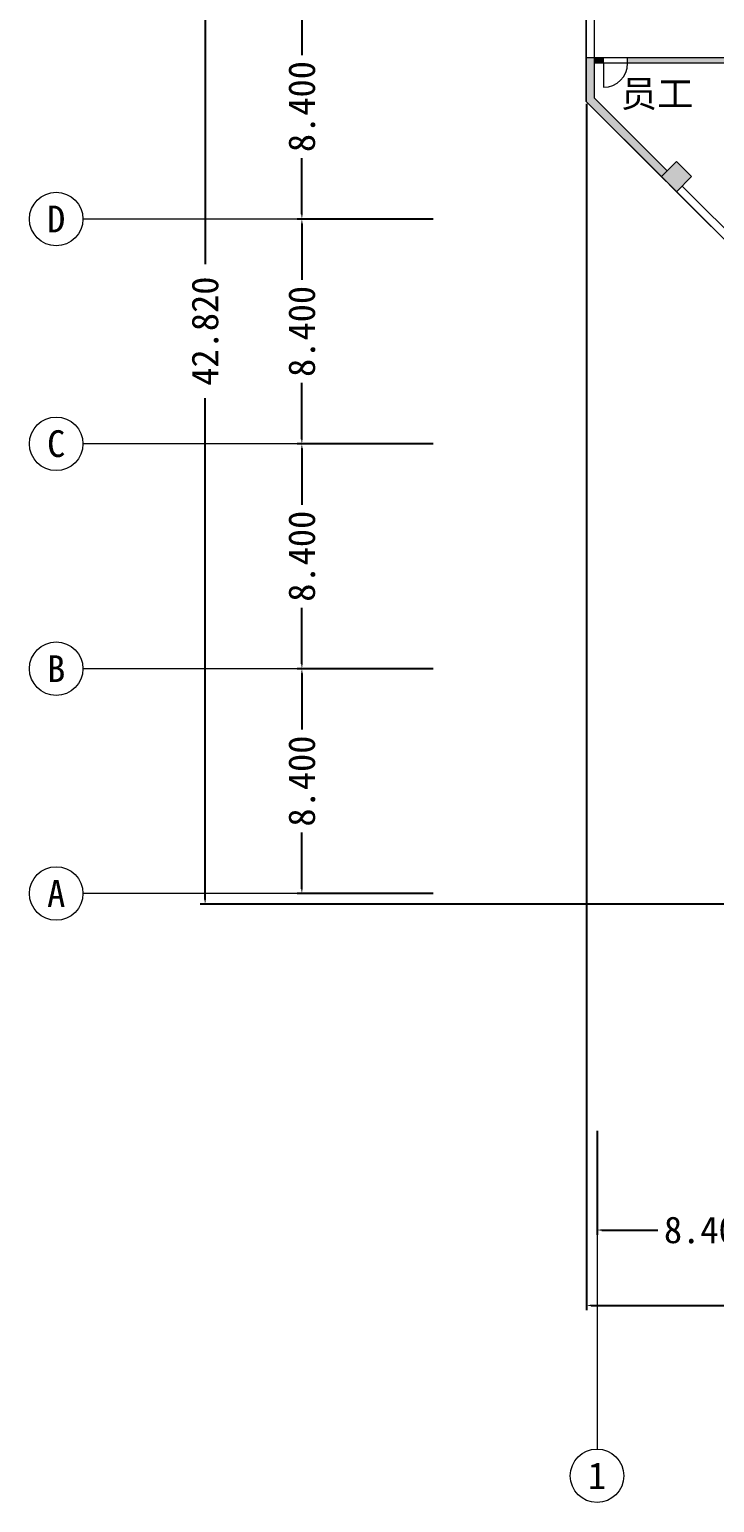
# Model space of a CAD drawing. Header units: metres. Extents: x -302 to 587, y -65 to 94.
# Drawn here: x 523 to 548.6, y 3.8 to 58.8 of the extents above; entities that cross this region are included whole.
import ezdxf

# ---------------------------------------------------------------- set-up
doc = ezdxf.new("R2010")
doc.units = ezdxf.units.M
doc.linetypes.add('ACAD_ISO03W100', pattern=[30, 12, -18])
doc.layers.get('0').update_dxf_attribs({"lineweight": 9})
for name, color, linetype, lineweight in [('fanghuo', 1, 'Continuous', 9), ('glass', 5, 'Continuous', 5), ('hatch', 212, 'ACAD_ISO03W100', 5), ('ProfileEdges', 7, 'Continuous', 9), ('PUB_TEXT', 7, 'Continuous', 9), ('zhuwang', 2, 'Continuous', 13)]:
    doc.layers.add(name, color=color, linetype=linetype, lineweight=lineweight)
doc.styles.add('mystyle', font='', dxfattribs={"height": 1})
doc.styles.get('mystyle').set_extended_font_data('SimSun')
doc.dimstyles.new('myyyy', dxfattribs={"dimtxt": 1, "dimasz": 0.18, "dimexe": 0.18, "dimexo": 0.0625, "dimgap": 0.09, "dimtad": 0, "dimtoh": 1, "dimdec": 3, "dimrnd": 0.001, "dimzin": 0, "dimdsep": 46, "dimtxsty": 'Standard', "dimcen": 0.09, "dimadec": 0, "dimazin": 0, "dimtfac": 1, "dimtdec": 3, "dimtofl": 0, "dimtmove": 0, "dimatfit": 3, "dimfxl": 1, "dimtolj": 1, "dimtzin": 0, "dimarcsym": 0})

# ---------------------------------------------------------------- blocks, each defined once
blk = doc.blocks.new('*D125')
at = {"layer": 'Defpoints', "color": 0, "ltscale": 0.05, "transparency": 16777216}
for p in [(538.149, 60.14), (533.183, 51.74), (538.149, 51.74)]:
    blk.add_point(p, dxfattribs=at)
at = {"layer": 'PUB_TEXT', "color": 0, "lineweight": -2, "ltscale": 0.05, "transparency": 16777216}
for p, q in [((538.086, 60.14), (533.003, 60.14)), ((533.183, 59.96), (533.183, 57.863)), ((533.183, 51.92), (533.183, 54.016)), ((538.086, 51.74), (533.003, 51.74))]:
    blk.add_line(p, q, dxfattribs=at)
at = {"layer": 'PUB_TEXT', "color": 0, "ltscale": 0.05, "transparency": 16777216}
for points in [[(533.153, 59.96), (533.213, 59.96), (533.183, 60.14)], [(533.153, 51.92), (533.213, 51.92), (533.183, 51.74)]]:
    blk.add_solid(points, dxfattribs=at)
at = {"layer": 'PUB_TEXT', "color": 0, "ltscale": 0.05, "transparency": 16777216, "insert": (533.183, 55.94), "char_height": 1, "attachment_point": 5, "rotation": 90}
blk.add_mtext('\\A1;8.400', dxfattribs=at)
blk = doc.blocks.new('*D126')
at = {"layer": 'Defpoints', "color": 0, "ltscale": 0.05, "transparency": 16777216}
for p in [(538.149, 51.74), (533.183, 43.34), (538.149, 43.34)]:
    blk.add_point(p, dxfattribs=at)
at = {"layer": 'PUB_TEXT', "color": 0, "lineweight": -2, "ltscale": 0.05, "transparency": 16777216}
for p, q in [((538.086, 51.74), (533.003, 51.74)), ((533.183, 51.56), (533.183, 49.463)), ((533.183, 43.52), (533.183, 45.616)), ((538.086, 43.34), (533.003, 43.34))]:
    blk.add_line(p, q, dxfattribs=at)
at = {"layer": 'PUB_TEXT', "color": 0, "ltscale": 0.05, "transparency": 16777216}
for points in [[(533.153, 51.56), (533.213, 51.56), (533.183, 51.74)], [(533.153, 43.52), (533.213, 43.52), (533.183, 43.34)]]:
    blk.add_solid(points, dxfattribs=at)
at = {"layer": 'PUB_TEXT', "color": 0, "ltscale": 0.05, "transparency": 16777216, "insert": (533.183, 47.54), "char_height": 1, "attachment_point": 5, "rotation": 90}
blk.add_mtext('\\A1;8.400', dxfattribs=at)
blk = doc.blocks.new('*D127')
at = {"layer": 'Defpoints', "color": 0, "ltscale": 0.05, "transparency": 16777216}
for p in [(538.149, 43.34), (533.183, 34.94), (538.149, 34.94)]:
    blk.add_point(p, dxfattribs=at)
at = {"layer": 'PUB_TEXT', "color": 0, "lineweight": -2, "ltscale": 0.05, "transparency": 16777216}
for p, q in [((538.086, 43.34), (533.003, 43.34)), ((533.183, 43.16), (533.183, 41.063)), ((533.183, 35.12), (533.183, 37.216)), ((538.086, 34.94), (533.003, 34.94))]:
    blk.add_line(p, q, dxfattribs=at)
at = {"layer": 'PUB_TEXT', "color": 0, "ltscale": 0.05, "transparency": 16777216}
for points in [[(533.153, 43.16), (533.213, 43.16), (533.183, 43.34)], [(533.153, 35.12), (533.213, 35.12), (533.183, 34.94)]]:
    blk.add_solid(points, dxfattribs=at)
at = {"layer": 'PUB_TEXT', "color": 0, "ltscale": 0.05, "transparency": 16777216, "insert": (533.183, 39.14), "char_height": 1, "attachment_point": 5, "rotation": 90}
blk.add_mtext('\\A1;8.400', dxfattribs=at)
blk = doc.blocks.new('*D128')
at = {"layer": 'Defpoints', "color": 0, "ltscale": 0.05, "transparency": 16777216}
for p in [(538.149, 34.94), (533.183, 26.54), (538.149, 26.54)]:
    blk.add_point(p, dxfattribs=at)
at = {"layer": 'PUB_TEXT', "color": 0, "lineweight": -2, "ltscale": 0.05, "transparency": 16777216}
for p, q in [((538.086, 34.94), (533.003, 34.94)), ((533.183, 34.76), (533.183, 32.663)), ((533.183, 26.72), (533.183, 28.816)), ((538.086, 26.54), (533.003, 26.54))]:
    blk.add_line(p, q, dxfattribs=at)
at = {"layer": 'PUB_TEXT', "color": 0, "ltscale": 0.05, "transparency": 16777216}
for points in [[(533.153, 34.76), (533.213, 34.76), (533.183, 34.94)], [(533.153, 26.72), (533.213, 26.72), (533.183, 26.54)]]:
    blk.add_solid(points, dxfattribs=at)
at = {"layer": 'PUB_TEXT', "color": 0, "ltscale": 0.05, "transparency": 16777216, "insert": (533.183, 30.74), "char_height": 1, "attachment_point": 5, "rotation": 90}
blk.add_mtext('\\A1;8.400', dxfattribs=at)
blk = doc.blocks.new('*D136')
at = {"layer": 'Defpoints', "color": 0, "ltscale": 3, "transparency": 16777216}
for p in [(529.567, 68.96), (552.214, 68.96), (578.214, 26.14)]:
    blk.add_point(p, dxfattribs=at)
at = {"layer": 'PUB_TEXT', "color": 0, "lineweight": -2, "ltscale": 3, "transparency": 16777216}
for p, q in [((552.151, 68.96), (529.387, 68.96)), ((529.567, 68.78), (529.567, 50.056)), ((529.567, 26.32), (529.567, 45.043)), ((578.151, 26.14), (529.387, 26.14))]:
    blk.add_line(p, q, dxfattribs=at)
at = {"layer": 'PUB_TEXT', "color": 0, "ltscale": 3, "transparency": 16777216}
for points in [[(529.537, 68.78), (529.597, 68.78), (529.567, 68.96)], [(529.537, 26.32), (529.597, 26.32), (529.567, 26.14)]]:
    blk.add_solid(points, dxfattribs=at)
at = {"layer": 'PUB_TEXT', "color": 0, "ltscale": 3, "transparency": 16777216, "insert": (529.567, 47.55), "char_height": 1, "attachment_point": 5, "rotation": 90}
blk.add_mtext('\\A1;42.820', dxfattribs=at)
blk = doc.blocks.new('*D139')
at = {"layer": 'Defpoints', "color": 0, "ltscale": 3, "transparency": 16777216}
for p in [(544.214, 17.74), (552.614, 17.74), (552.614, 13.966)]:
    blk.add_point(p, dxfattribs=at)
at = {"layer": 'PUB_TEXT', "color": 0, "lineweight": -2, "ltscale": 3, "transparency": 16777216}
for p, q in [((544.214, 17.677), (544.214, 13.786)), ((552.614, 17.677), (552.614, 13.786)), ((544.394, 13.966), (546.49, 13.966)), ((552.434, 13.966), (550.337, 13.966))]:
    blk.add_line(p, q, dxfattribs=at)
at = {"layer": 'PUB_TEXT', "color": 0, "ltscale": 3, "transparency": 16777216}
for points in [[(544.394, 13.996), (544.394, 13.936), (544.214, 13.966)], [(552.434, 13.996), (552.434, 13.936), (552.614, 13.966)]]:
    blk.add_solid(points, dxfattribs=at)
at = {"layer": 'PUB_TEXT', "color": 0, "ltscale": 3, "transparency": 16777216, "insert": (548.414, 13.966), "char_height": 1, "attachment_point": 5}
blk.add_mtext('\\A1;8.400', dxfattribs=at)
blk = doc.blocks.new('*D140')
at = {"layer": 'Defpoints', "color": 0, "ltscale": 3, "transparency": 16777216}
for p in [(543.814, 56.106), (586.614, 26.16), (586.614, 11.149)]:
    blk.add_point(p, dxfattribs=at)
at = {"layer": 'PUB_TEXT', "color": 0, "lineweight": -2, "ltscale": 3, "transparency": 16777216}
for p, q in [((543.814, 56.043), (543.814, 10.969)), ((586.614, 26.097), (586.614, 10.969)), ((543.994, 11.149), (562.79, 11.149)), ((586.434, 11.149), (567.637, 11.149))]:
    blk.add_line(p, q, dxfattribs=at)
at = {"layer": 'PUB_TEXT', "color": 0, "ltscale": 3, "transparency": 16777216}
for points in [[(543.994, 11.179), (543.994, 11.119), (543.814, 11.149)], [(586.434, 11.179), (586.434, 11.119), (586.614, 11.149)]]:
    blk.add_solid(points, dxfattribs=at)
at = {"layer": 'PUB_TEXT', "color": 0, "ltscale": 3, "transparency": 16777216, "insert": (565.214, 11.149), "char_height": 1, "attachment_point": 5}
blk.add_mtext('\\A1;42.800', dxfattribs=at)

msp = doc.modelspace()

# ---------------------------------------------------------------- hatches: boundary and pattern name
at = {"layer": 'hatch', "ltscale": 0.05}
h = msp.add_hatch(color=256, dxfattribs=at)
h.dxf.hatch_style = 1
h.paths.add_polyline_path([(544.1136, 57.7598), (543.8136, 57.7598), (543.8136, 56.1258), (546.6177, 53.3218), (546.8298, 53.5339), (544.1136, 56.2501)])
h = msp.add_hatch(color=256, dxfattribs=at)
h.dxf.hatch_style = 1
h.paths.add_polyline_path([(544.4571, 57.7598), (544.1136, 57.7598), (544.1136, 57.5598), (544.4571, 57.5598)])
h = msp.add_hatch(color=256, dxfattribs=at)
h.dxf.hatch_style = 1
h.paths.add_polyline_path([(551.6266, 57.7598), (545.3571, 57.7598), (545.3571, 57.5598), (551.5437, 57.5598), (553.2355, 55.868), (553.3769, 56.0095)])
h = msp.add_hatch(color=256, dxfattribs=at)
h.dxf.hatch_style = 1
h.paths.add_polyline_path([(546.6177, 53.3218), (547.1834, 52.7561), (547.7491, 53.3218), (547.1834, 53.8874)])

# ---------------------------------------------------------------- linework, layer by layer
at = {"ltscale": 0.05}
for p, q in [((544.1136, 57.7598), (543.8136, 57.7598)), ((544.4571, 57.5598), (544.4571, 57.7598)), ((545.3571, 57.5598), (545.3571, 57.7598))]:
    msp.add_line(p, q, dxfattribs=at)
for p, q in [((551.6266, 57.7598), (544.1136, 57.7598)), ((551.5437, 57.5598), (544.1136, 57.5598)), ((546.6177, 53.3218), (543.8136, 56.1258)), ((554.7629, 45.1766), (547.1834, 52.7561))]:
    msp.add_line(p, q)
at = {"layer": 'fanghuo', "ltscale": 3}
for p, q in [((543.8136, 68.9598), (543.8136, 56.1258)), ((543.8136, 56.1258), (573.7796, 26.1598))]:
    msp.add_line(p, q, dxfattribs=at)
at = {"layer": 'glass', "ltscale": 0.05}
msp.add_line((544.4571, 57.5598), (544.4571, 56.6598), dxfattribs=at)
msp.add_arc((544.4571, 57.5598), 0.9, 270, 0, dxfattribs=at)
at = {"layer": 'ProfileEdges', "ltscale": 0.05}
for p, q in [((543.8136, 56.1258), (543.8136, 59.7598)), ((544.1136, 56.2501), (544.1136, 59.7598)), ((544.1136, 56.2501), (546.8298, 53.5339)), ((547.3955, 52.9682), (554.975, 45.3887))]:
    msp.add_line(p, q, dxfattribs=at)
at = {"layer": 'PUB_TEXT', "ltscale": 3}
for p, q in [((533.0027, 51.7398), (525.0027, 51.7398)), ((533.0027, 43.3398), (525.0027, 43.3398)), ((533.0027, 34.9398), (525.0027, 34.9398)), ((533.0027, 26.5398), (525.0027, 26.5398)), ((544.2136, 13.7857), (544.2136, 5.7857))]:
    msp.add_line(p, q, dxfattribs=at)
for centre in [(524.0027, 51.7398), (524.0027, 43.3398), (524.0027, 34.9398), (524.0027, 26.5398), (544.2136, 4.7857)]:
    msp.add_circle(centre, 1, dxfattribs=at)
at = {"layer": 'zhuwang'}
msp.add_lwpolyline([(546.6177, 53.3218), (547.1834, 53.8874), (547.7491, 53.3218), (547.1834, 52.7561)], close=True, dxfattribs=at)

# ---------------------------------------------------------------- texts
at = {"layer": 'PUB_TEXT', "ltscale": 0.05, "insert": (545.0935, 56.9234), "char_height": 1, "attachment_point": 1, "style": 'mystyle'}
msp.add_mtext_dynamic_manual_height_columns('{\\fArial Unicode MS|b0|i0|c134|p0;员工}', width=4.532645, gutter_width=5, heights=[0], dxfattribs=at)
at = {"layer": 'PUB_TEXT', "ltscale": 3, "char_height": 1, "attachment_point": 5, "style": 'mystyle'}
for s, insert in [('D', (524.0027, 51.7398)), ('C', (524.0027, 43.3398)), ('B', (524.0027, 34.9398)), ('A', (524.0027, 26.5398)), ('1', (544.2136, 4.7857))]:
    msp.add_mtext_dynamic_manual_height_columns(s, width=1.774604, gutter_width=5, heights=[0], dxfattribs=dict(at, insert=insert))

# ---------------------------------------------------------------- dimensions: what is measured, and where the dimension line sits
at = {"layer": 'PUB_TEXT', "ltscale": 3}
dim = msp.add_linear_dim(base=(529.5673, 68.9598), p1=(578.2136, 26.1398), p2=(552.2136, 68.9598), angle=270, dimstyle='myyyy', dxfattribs=at)
dim.commit()
dim.dimension.update_dxf_attribs({"geometry": '*D136', "text_midpoint": (529.5673, 47.5498)})
at = {"layer": 'PUB_TEXT', "ltscale": 0.05}
for base, p1, p2, picture, middle in [((533.1827, 51.7398), (538.1486, 60.1398), (538.1486, 51.7398), '*D125', (533.1827, 55.9398)), ((533.1827, 43.3398), (538.1486, 51.7398), (538.1486, 43.3398), '*D126', (533.1827, 47.5398)), ((533.1827, 34.9398), (538.1486, 43.3398), (538.1486, 34.9398), '*D127', (533.1827, 39.1398)), ((533.1827, 26.5398), (538.1486, 34.9398), (538.1486, 26.5398), '*D128', (533.1827, 30.7398))]:
    dim = msp.add_linear_dim(base=base, p1=p1, p2=p2, angle=270, dimstyle='myyyy', dxfattribs=at)
    dim.commit()
    dim.dimension.update_dxf_attribs({"geometry": picture, "text_midpoint": middle})
at = {"layer": 'PUB_TEXT', "ltscale": 3}
for base, p1, p2, picture, middle in [((586.6136, 11.1491), (543.8136, 56.1058), (586.6136, 26.1598), '*D140', (565.2136, 11.1491)), ((552.6136, 13.9657), (544.2136, 17.7398), (552.6136, 17.7398), '*D139', (548.4136, 13.9657))]:
    dim = msp.add_linear_dim(base=base, p1=p1, p2=p2, dimstyle='myyyy', dxfattribs=at)
    dim.commit()
    dim.dimension.update_dxf_attribs({"geometry": picture, "text_midpoint": middle})

doc.saveas('drawing.dxf')
